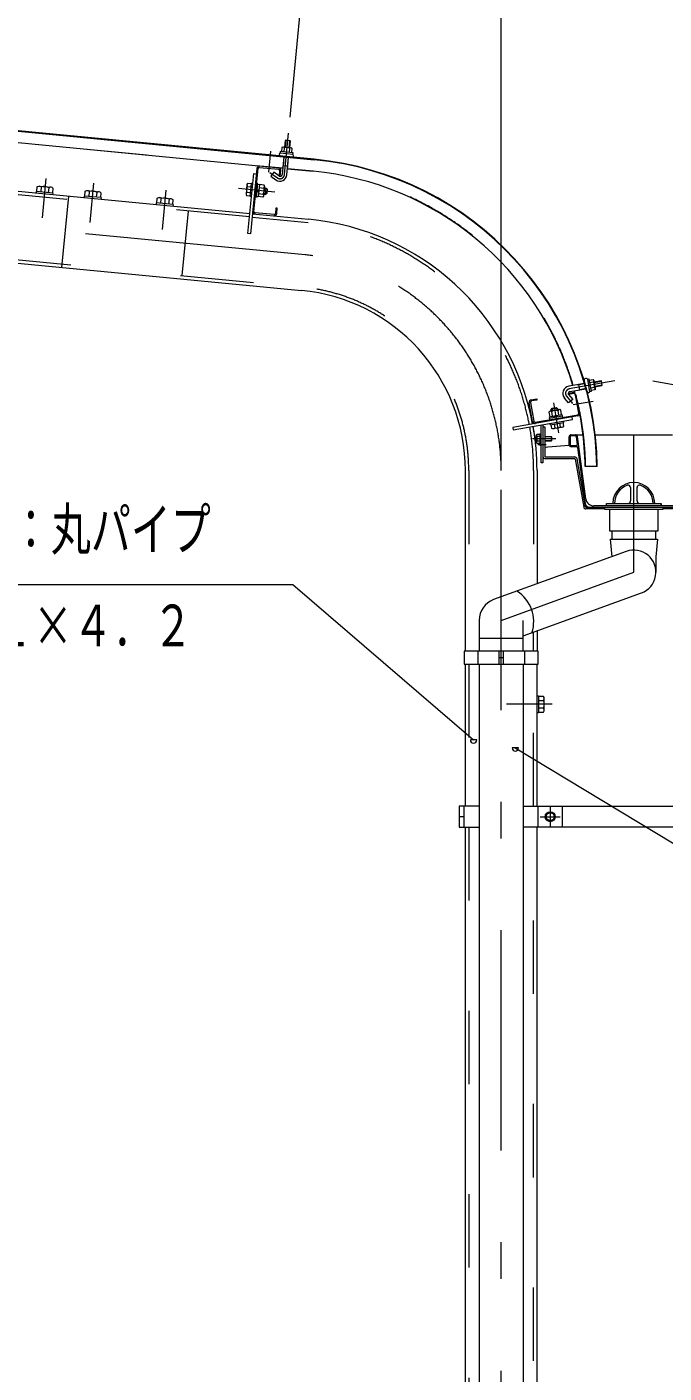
# Model space of a CAD drawing. Units: millimetres, scale not verified. Extents: x -31547 to 31550, y -14700 to 14700.
# Drawn here: x 18732 to 21507, y 5408 to 11276 of the extents above; entities that cross this region are included whole.
import ezdxf
from ezdxf.enums import TextEntityAlignment as Align

# ---------------------------------------------------------------- set-up
doc = ezdxf.new("R2010")
doc.units = ezdxf.units.MM
doc.header["$LTSCALE"] = 80
doc.linetypes.add('USER2', pattern=[10, 4, -6])
doc.linetypes.add('USER3', pattern=[24, 12, -5, 2, -5])
for name, color, linetype, lineweight in [('0-6_2-02BOLD', 7, 'Continuous', 18), ('0-7_2-12HIDDEN', 3, 'USER2', 18), ('0-8_2-22CENTER', 3, 'USER3', 18), ('0-9_2-42THIN', 4, 'Continuous', 18), ('0-A_2-52DIM', 3, 'Continuous', 18)]:
    doc.layers.add(name, color=color, linetype=linetype, lineweight=lineweight)
doc.styles.add('ＭＳ ゴシック', font='')
doc.styles.get('ＭＳ ゴシック').set_extended_font_data('MS Gothic')

msp = doc.modelspace()

# ---------------------------------------------------------------- linework, layer by layer
at = {"layer": '0-6_2-02BOLD'}
for p, q in [((19983.02, 10698.56), (14489.97, 11227.48)), ((14547.98, 11220.14), (19982.85, 10696.82)), ((19845.6, 10659.04), (17340.69, 10900.24)), ((19851.65, 10730.89), (19853.37, 10748.73)), ((19878.25, 10779.1), (19857.35, 10781.11)), ((19875.99, 10746.56), (19874.27, 10728.71)), ((17188.17, 10703.95), (19702.84, 10461.82)), ((19850.46, 10709.56), (19843.06, 10632.69)), ((19863.96, 10630.68), (19871.37, 10707.55)), ((19719.62, 10636.01), (19730.76, 10634.94)), ((19720.63, 10471.35), (19738.61, 10658.09)), ((19744.72, 10663.13), (19826.94, 10655.21)), ((19846.84, 10671.99), (19867.74, 10669.97)), ((19866.5, 10657.03), (19977.99, 10646.3)), ((18793.79, 10577.82), (18791.74, 10556.58)), ((18825.94, 10553.29), (18827.99, 10574.53)), ((19691.7, 10579.98), (19708.44, 10578.37)), ((19735.05, 10562.62), (19742.69, 10568.91)), ((19737.66, 10589.79), (19744.63, 10589.12)), ((19743.28, 10575.02), (19763.49, 10573.07)), ((19764.76, 10586.15), (19744.53, 10588.1)), ((19766.78, 10581.71), (19764.76, 10586.15)), ((18912.69, 10537.9), (18882.8, 10227.49)), ((19002.83, 10557.69), (19000.78, 10536.45)), ((19034.98, 10533.17), (19037.02, 10554.4)), ((19054.46, 10531.28), (19053.79, 10524.32)), ((19314.32, 10506.26), (19316.37, 10527.5)), ((19350.57, 10524.21), (19348.52, 10502.97)), ((19367.67, 10522.56), (19365.62, 10501.32)), ((19705.92, 10552.22), (19689.19, 10553.84)), ((19732.2, 10533), (19726.62, 10533.53)), ((19742.01, 10561.94), (19734.38, 10555.64)), ((19740.76, 10548.87), (19760.98, 10546.92)), ((19763.32, 10545.83), (19770.28, 10545.16)), ((19368.01, 10501.09), (19367.34, 10494.12)), ((19713.98, 10460.74), (19957.86, 10437.26)), ((19807.89, 10457.33), (19725.67, 10465.25)), ((21160.01, 9721.11), (21091.69, 9709.06)), ((21095.79, 9685.8), (21166.43, 9698.25)), ((21139.86, 9693.57), (21135.76, 9716.84)), ((21199.98, 9727.7), (21182.33, 9724.59)), ((21186.28, 9702.21), (21203.94, 9705.32)), ((21232.24, 9732.52), (21201.87, 9727.16)), ((20933.73, 9556.2), (20919.38, 9637.54)), ((20924.9, 9638.52), (20939.25, 9557.17)), ((21114.19, 9677.58), (21090.76, 9673.45)), ((21135.03, 9591.69), (21120.77, 9672.5)), ((20945.73, 9552.63), (21130.49, 9585.21)), ((21042.99, 9612.78), (21015.41, 9607.92)), ((21021.43, 9578.78), (21017.9, 9598.78)), ((21028.69, 9572.95), (21034.36, 9581.06)), ((21041.25, 9582.28), (21035.58, 9574.16)), ((21043.77, 9603.34), (21047.3, 9583.34)), ((21027.51, 9544.31), (21030.43, 9527.75)), ((21056.3, 9532.31), (21053.38, 9548.87)), ((20965.69, 9490.42), (20953.45, 9490.42)), ((20965.69, 9470.21), (20953.45, 9470.21)), ((20965.69, 9502.19), (20971.29, 9502.19)), ((20987.39, 9490.82), (21014.69, 9490.82)), ((21014.69, 9469.82), (20987.39, 9469.82)), ((21001.14, 9444.7), (21093.16, 9452.98)), ((21093.09, 9454.07), (21093.09, 9489.07)), ((21098.34, 9489.07), (21098.34, 9454.07)), ((21101.84, 9497.82), (21153.9, 9497.82)), ((21120.43, 9492.57), (21101.84, 9492.57)), ((21101.84, 9450.57), (21125.1, 9450.57)), ((21123.9, 9489.53), (21128.57, 9454.53)), ((21165.38, 9218.44), (21129.1, 9490.22)), ((21206.77, 9497.82), (21542.91, 9497.82)), ((20989.14, 9400.87), (21118.17, 9400.87)), ((21118.17, 9392.82), (20989.14, 9392.82)), ((21126.73, 9445.32), (21101.84, 9445.32)), ((21119.89, 9391.37), (21156.66, 9182.87)), ((21164.58, 9184.26), (21127.82, 9392.77)), ((21130.2, 9442.28), (21162.81, 9198)), ((20641.41, 8553.9), (20641.41, 9341.41)), ((20953.26, 9341.41), (20953.26, 8847.88)), ((21215.66, 9358.78), (21163.16, 9358.78)), ((21360.84, 9267.86), (21360.84, 9209.07)), ((21388.84, 9209.07), (21388.84, 9267.86)), ((21166.31, 9182.82), (21583.37, 9182.82)), ((21248.84, 9174.77), (21166.31, 9174.77)), ((21549.6, 9188.07), (21200.07, 9188.07)), ((21493.83, 9188.07), (21493.83, 9198.57)), ((21500.84, 9182.82), (21500.84, 9171.62)), ((21583.37, 9174.77), (21500.84, 9174.77)), ((21271.58, 9043.31), (21278.58, 8966.31)), ((21278.58, 9077.12), (21278.58, 9043.31)), ((21471.09, 9043.31), (21471.09, 9077.12)), ((21341.92, 8989.36), (20764.42, 8779.14)), ((20893.58, 8621.34), (21407.77, 8808.47)), ((20701.08, 8688.7), (20701.08, 8553.91)), ((20893.58, 8553.91), (20893.58, 8688.7)), ((20953.26, 8643.06), (20953.26, 8553.9)), ((20893.58, 8610.13), (20701.06, 8610.13)), ((20695.47, 8553.9), (20695.47, 8497.9)), ((20786.66, 8553.9), (20786.66, 8497.9)), ((20808.01, 8525.9), (20786.66, 8525.9)), ((20808.01, 8497.9), (20808.01, 8553.9)), ((20899.16, 8553.9), (20899.16, 8497.9)), ((20641.41, 7878.4), (20641.41, 8497.9)), ((20701.08, 8497.9), (20701.08, 2260.9)), ((20893.61, 8497.9), (20893.61, 2260.9)), ((20953.26, 7878.4), (20953.26, 8497.9)), ((20960.26, 8340.08), (20981.59, 8340.08)), ((20981.59, 8305.73), (20960.26, 8305.73)), ((20635.82, 7787.41), (20635.82, 7878.4)), ((20958.87, 7787.41), (20958.87, 7878.4)), ((21063.87, 7787.41), (21063.87, 7878.4)), ((20635.82, 7832.91), (20614.47, 7832.91)), ((20641.41, 2260.9), (20641.41, 7787.41)), ((20953.26, 2260.9), (20953.26, 7787.41))]:
    msp.add_line(p, q, dxfattribs=at)
for points in [[(14633.79, 10949.91), (14622.33, 10940.47), (14594.45, 10650.95), (14603.9, 10639.49), (19927.96, 10126.85)], [(19885.58, 10727.63), (19887.3, 10745.47), (19884.44, 10747.51), (19845.25, 10751.29), (19842.05, 10749.83), (19840.32, 10731.98)], [(19854.4, 10750.41), (19857.35, 10781.11), (19859.26, 10782.69), (19876.68, 10781.01), (19878.25, 10779.1), (19875.3, 10748.4)], [(19733.03, 10658.63), (19705.59, 10373.65), (19694.45, 10374.72), (19719.61, 10636.01)], [(19828.58, 10626.11), (19806.36, 10641.94), (19794.17, 10624.85), (19816.39, 10609.01)], [(19831.98, 10649.1), (19829.7, 10625.41), (19835.27, 10624.87), (19837.56, 10648.56)], [(18774.65, 10558.23), (18776.69, 10579.46), (18782.45, 10582.09), (18839.93, 10576.55), (18845.08, 10572.88), (18843.04, 10551.64)], [(19709.69, 10591.45), (19692.95, 10593.06), (19690.13, 10589.09), (19685.9, 10545.19), (19687.92, 10540.76), (19704.66, 10539.15)], [(19709.9, 10535.15), (19704.32, 10535.68), (19710.03, 10594.91), (19715.6, 10594.38)], [(19732.2, 10533), (19737.9, 10592.23), (19732.32, 10592.76)], [(19744.63, 10589.12), (19739.4, 10534.77), (19732.43, 10535.44)], [(19766.78, 10581.71), (19762.55, 10537.81), (19759.72, 10533.85), (19739.5, 10535.79)], [(19766, 10573.7), (19772.97, 10573.03), (19777.7, 10567.3), (19776.02, 10549.88), (19770.28, 10545.16), (19772.97, 10573.03)], [(18844.76, 10544.44), (18845.42, 10551.41), (18772.26, 10558.46), (18771.59, 10551.49)], [(19054.46, 10531.28), (18981.29, 10538.33), (18980.62, 10531.36)], [(18983.68, 10538.1), (18985.73, 10559.34), (18991.48, 10561.96), (19048.97, 10556.43), (19054.12, 10552.76), (19052.07, 10531.51)], [(19368.01, 10501.09), (19294.85, 10508.14), (19294.18, 10501.17)], [(19297.23, 10507.91), (19299.27, 10529.15), (19305.03, 10531.77), (19362.52, 10526.23), (19367.67, 10522.56)], [(19819.58, 10461.83), (19821.85, 10485.51), (19816.28, 10486.05), (19814, 10462.37)], [(21090.77, 9673.45), (21089.79, 9678.97), (21113.22, 9683.1)], [(21180.35, 9735.79), (21198.01, 9738.9), (21200.27, 9736.21), (21207.11, 9697.43), (21205.91, 9694.13), (21188.25, 9691.01)], [(21205.52, 9706.48), (21235.89, 9711.84), (21237.31, 9713.87), (21234.27, 9731.1), (21232.24, 9732.52), (21235.89, 9711.84)], [(20928.47, 9650.52), (20951.9, 9654.65), (20952.88, 9649.14), (20929.44, 9645.01)], [(21091.13, 9672.98), (21108.68, 9652.08), (21090.57, 9636.89), (21073.02, 9657.79)], [(21131.46, 9579.69), (20848.19, 9529.75), (20850.13, 9518.71), (21108.4, 9564.25), (21106.46, 9575.28)], [(21060.23, 9585.62), (21056.71, 9605.63), (21052.13, 9607.29), (21008.7, 9599.63), (21004.96, 9596.5), (21008.5, 9576.5)], [(21065.86, 9573.81), (21064.88, 9579.33), (21006.28, 9568.99), (21007.25, 9563.48)], [(21008.7, 9569.42), (21007.49, 9576.32), (21061.25, 9585.8), (21062.47, 9578.9)], [(21016.63, 9601.04), (21015.41, 9607.92), (21019.67, 9614), (21036.9, 9617.05), (21042.99, 9612.78), (21044.19, 9605.89)], [(20979.34, 9541.49), (20979.34, 9375.32), (20971.29, 9375.32), (20971.29, 9540.08)], [(20979.34, 9532.82), (20987.39, 9532.82), (20987.39, 9402.62)], [(21010.17, 9546.94), (21011.14, 9541.42), (21069.75, 9551.75), (21068.77, 9557.27)], [(21066.31, 9551.15), (21069.24, 9534.59), (21065.49, 9531.46), (21022.08, 9523.8), (21017.49, 9525.47), (21014.57, 9542.02)], [(20951.69, 9497.47), (20953.45, 9500.53), (20965.69, 9500.53)], [(20965.69, 9460.11), (20953.45, 9460.11), (20951.69, 9463.17), (20951.69, 9497.47)], [(20965.69, 9502.19), (20965.69, 9458.44), (20971.29, 9458.44)], [(21500.84, 9171.62), (21248.84, 9171.62), (21248.84, 9182.82)], [(21255.84, 9188.07), (21255.84, 9198.57), (21493.84, 9198.57), (21493.84, 9188.07)], [(21479.84, 9171.62), (21479.84, 9077.12), (21269.84, 9077.12), (21269.84, 9171.62)], [(21271.58, 9043.31), (21478.08, 9043.31), (21471.09, 8966.34), (21471.09, 8898.92)], [(20953.26, 8359.65), (20960.26, 8359.65), (20960.26, 8286.15), (20953.26, 8286.15)], [(20960.26, 8288.55), (20981.59, 8288.55), (20984.76, 8294.03), (20984.76, 8351.78), (20981.59, 8357.26), (20960.26, 8357.26)], [(20701.08, 7878.4), (20614.47, 7878.4), (20614.47, 7787.41), (20701.08, 7787.41)], [(20893.61, 7878.4), (22135.2, 7878.4), (22135.2, 7787.41), (20893.61, 7787.41)]]:
    msp.add_lwpolyline(points, dxfattribs=at)
for points in [[(19890.29, 10721.54), (19890.83, 10727.12), (19835.08, 10732.49), (19834.55, 10726.92)], [(21189.16, 9685.82), (21183.65, 9684.85), (21173.93, 9739.99), (21179.44, 9740.97)], [(21014.69, 9490.82), (21014.69, 9469.82), (21018.19, 9473.32), (21018.19, 9487.32)], [(20635.82, 8497.9), (20958.86, 8497.9), (20958.86, 8553.9), (20635.82, 8553.9)], [(20993.43, 7822.81), (21010.93, 7812.69), (21028.43, 7822.81), (21028.43, 7843.01), (21010.93, 7853.12), (20993.43, 7843.01)]]:
    msp.add_lwpolyline(points, close=True, dxfattribs=at)
for radius in [21.88, 17.15]:
    msp.add_circle((21010.93, 7832.91), radius, dxfattribs=at)
for centre, radius, start, end in [((19846.91, 10741.02), 10.06, 50.11574, 110.11574), ((19861.23, 10711.96), 37.62, 66.91203, 102.08795), ((19880.85, 10737.75), 10.06, 58.88425, 118.88425), ((19837.37, 10719.61), 7, 84.4998, 264.4998), ((19886.14, 10714.91), 7, 264.50061, 84.50061), ((19852.34, 9341.41), 1361.67, 0.73094, 84.50003), ((19852.34, 9341.41), 1363.42, 0.73001, 84.5), ((19744.19, 10657.56), 11.2, 84.4973, 174.4973), ((19744.19, 10657.56), 5.6, 84.4973, 174.4973), ((19833.91, 10633.58), 30.18, 234.5, 354.5), ((19826.41, 10649.63), 5.6, 354.5092, 84.50122), ((19826.41, 10649.63), 11.2, 354.50143, 84.50122), ((19833.91, 10633.58), 9.19, 234.5, 354.5), ((19852.34, 9341.41), 1310.92, 16.43245, 84.5), ((18784.28, 10568.61), 13.24, 44.06885, 84.5), ((18806.57, 10531.31), 48.23, 63.6357, 105.3643), ((18835.57, 10563.66), 13.24, 84.5, 124.92831), ((19724.46, 10563.63), 36.61, 153.47365, 195.52446), ((19699.93, 10585.79), 10.07, 174.49905, 215.22588), ((19728.22, 10563.27), 36.61, 333.47365, 15.52446), ((19756.53, 10580.34), 10.07, 313.77223, 354.49905), ((18993.31, 10548.48), 13.24, 44.06885, 84.5), ((19015.6, 10511.19), 48.23, 63.6357, 105.3643), ((19044.6, 10543.54), 13.24, 84.5, 124.92831), ((19306.86, 10518.29), 13.24, 44.06885, 84.5), ((19329.15, 10481), 48.23, 63.6357, 105.3643), ((19358.15, 10513.35), 13.24, 84.5, 124.92831), ((19696.14, 10546.56), 10.07, 133.77223, 174.49905), ((19752.75, 10541.12), 10.07, 354.49905, 35.22588), ((19726.2, 10470.82), 11.2, 174.4973, 264.48845), ((19726.2, 10470.82), 5.6, 174.4973, 264.48845), ((19808.42, 10462.9), 11.2, 264.49953, 354.50208), ((19808.42, 10462.9), 5.6, 264.49953, 354.5092), ((19852.34, 9341.41), 1100.92, 10.65311, 84.50005), ((19852.34, 9341.41), 789.08, 0, 84.50003), ((21166.33, 9735.1), 8.33, 10.01471, 190.01471), ((21097.15, 9678.04), 31.5, 99.99847, 220.00092), ((21097.15, 9678.04), 7.88, 100.00249, 220.00249), ((21115.17, 9672.07), 11.2, 75.34628, 100.00198), ((19852.34, 9341.41), 1310.92, 0.75925, 15.39432), ((21177.24, 9687.27), 5.89, 190.00774, 10.00774), ((21190.82, 9731.86), 10.06, 335.62325, 35.62325), ((21166.65, 9710.28), 37.62, 352.41954, 27.59546), ((21196.75, 9698.28), 10.06, 344.39175, 44.39175), ((20930.41, 9639.49), 11.2, 100.00313, 190.00211), ((20930.41, 9639.49), 5.6, 100.00652, 190.00652), ((21115.17, 9672.07), 5.6, 14.67992, 100.00677), ((21012.76, 9590.13), 10.07, 59.27591, 100.00273), ((21036.77, 9567.41), 36.61, 78.97455, 121.02536), ((21051.56, 9596.97), 10.07, 100.00273, 140.72955), ((21129.52, 9590.72), 5.6, 280.00652, 10.00652), ((21129.52, 9590.72), 11.2, 280.00217, 340.37393), ((20944.76, 9558.15), 11.2, 190.01096, 280.00211), ((19852.34, 9341.41), 1100.92, 0, 10.0701), ((19852.37, 9341.27), 1100.93, 7.7531, 10.07008), ((20944.76, 9558.15), 5.6, 190.01537, 280.00652), ((21022.64, 9534.12), 10.07, 280.00273, 320.72955), ((21037.43, 9563.68), 36.61, 258.97455, 301.02536), ((21061.44, 9540.96), 10.07, 239.27591, 280.00273), ((20995.24, 9496.88), 52.5, 187.75275, 213.93475), ((20981.47, 9480.32), 29.79, 160.16866, 199.8291), ((20959.79, 9465.16), 8.11, 141.45375, 180), ((20959.8, 9495.47), 8.11, 180, 218.53142), ((20995.24, 9496.88), 52.5, 224.45744, 242.85269), ((21101.84, 9489.07), 8.75, 90, 180), ((21101.84, 9454.07), 8.75, 180, 270), ((21101.84, 9489.07), 3.5, 90, 180), ((21101.84, 9454.07), 3.5, 180, 270), ((21120.43, 9489.07), 8.75, 7.60199, 90), ((21120.43, 9489.07), 3.5, 7.60419, 90), ((21125.1, 9454.07), 3.5, 270, 7.60158), ((20989.14, 9402.62), 9.8, 180, 270), ((20995.24, 9496.88), 52.5, 261.39389, 276.44838), ((20989.14, 9402.62), 1.75, 180, 270), ((21118.17, 9391.07), 9.8, 10.00009, 90), ((21118.17, 9391.07), 1.75, 10.00024, 90), ((21126.73, 9441.82), 3.5, 7.60419, 90), ((21374.84, 9198.57), 91, 0, 180), ((21374.84, 9198.57), 84, 109.47118, 180), ((21350.34, 9267.86), 10.5, 0, 109.47488), ((21399.34, 9267.86), 10.5, 70.52512, 180), ((21374.84, 9198.57), 84, 0, 70.52882), ((21200.07, 9223.07), 35, 187.60286, 270), ((21166.31, 9184.57), 9.8, 189.99997, 270), ((21180.16, 9200.32), 17.5, 187.60313, 270), ((21166.31, 9184.57), 1.75, 190.00024, 270), ((21350.34, 9209.07), 10.5, 270, 0), ((21399.34, 9209.07), 10.5, 180, 270), ((21374.85, 8898.92), 96.25, 289.99896, 110.00061), ((20784.04, 8683.88), 154.95, 341.60916, 58.39587), ((20797.35, 8688.7), 96.25, 110.0018, 180), ((20971.52, 8348.67), 13.24, 319.56883, 0), ((20936.53, 8322.9), 48.23, 339.13568, 20.86429), ((20971.51, 8297.14), 13.24, 0, 40.4283)]:
    msp.add_arc(centre, radius, start, end, dxfattribs=at)
at = {"layer": '0-7_2-12HIDDEN'}
for p, q in [((17340.85, 10901.98), (19845.76, 10660.79)), ((19701.42, 10447.18), (17186.76, 10689.32)), ((14622.72, 10652.44), (19929.37, 10141.48)), ((19866.67, 10658.77), (19978.15, 10648.04)), ((19433.87, 10472.95), (19406.79, 10191.8)), ((19712.57, 10446.11), (19956.45, 10422.63)), ((20656.11, 9341.41), (20656.11, 8553.9)), ((20938.56, 9341.41), (20938.56, 8842.53)), ((20938.56, 8553.9), (20938.56, 8637.72)), ((20656.11, 8497.9), (20656.11, 7878.4)), ((20938.56, 7878.4), (20938.56, 8497.9)), ((20656.11, 7787.41), (20656.11, 2260.9)), ((20938.56, 2260.9), (20938.56, 7787.41))]:
    msp.add_line(p, q, dxfattribs=at)
for radius, start, end in [(1312.67, 16.42381, 84.5), (1086.22, 10.66197, 84.50003), (803.77, 0, 84.50003), (1312.67, 0.75822, 15.3871), (1086.22, 0, 10.07104)]:
    msp.add_arc((19852.34, 9341.41), radius, start, end, dxfattribs=at)
at = {"layer": '0-8_2-22CENTER'}
for p, q in [((19942.91, 10282.06), (14531.74, 10803.08)), ((19853.51, 10631.69), (19870.87, 10812.01)), ((19793.08, 10734.42), (19784.15, 10641.75)), ((19789.01, 10641.43), (19822.48, 10617.56)), ((18814.55, 10614.16), (18798.1, 10443.44)), ((19007.14, 10423.32), (19023.58, 10594.03)), ((19337.13, 10563.84), (19320.69, 10393.13)), ((19811.69, 10555.23), (19653.17, 10570.5)), ((21292.66, 9732.5), (21093.74, 9697.43)), ((21457.02, 9732.5), (21655.93, 9697.43)), ((21024.6, 9636.47), (21047.58, 9506.06)), ((21082.08, 9665.39), (21108.51, 9633.89)), ((21110.78, 9629.36), (21198.01, 9644.74)), ((21035.69, 9480.32), (20934.19, 9480.32)), ((20957.29, 9455.82), (20993.34, 9455.82)), ((20797.34, -1302.1), (20797.34, 9341.41)), ((21019.76, 8322.9), (20820.26, 8322.9)), ((21010.93, 7876.65), (21010.93, 7789.16)), ((20967.17, 7832.91), (21054.68, 7832.91))]:
    msp.add_line(p, q, dxfattribs=at)
msp.add_lwpolyline([(20797.35, 8688.7), (21374.84, 8898.91), (21374.84, 9497.82)], dxfattribs=at)
for centre, radius, start, end in [((19833.91, 10633.58), 19.69, 234.5, 354.5), ((19852.34, 9341.41), 945, 0, 84.50003), ((21097.15, 9678.04), 19.69, 100.00238, 219.99998)]:
    msp.add_arc(centre, radius, start, end, dxfattribs=at)
at = {"layer": '0-9_2-42THIN'}
for p, q in [((19859.26, 10782.69), (19856.14, 10750.24)), ((19873.56, 10748.56), (19876.68, 10781.01)), ((19848.58, 10671.82), (19852.2, 10709.39)), ((19869.62, 10707.71), (19866, 10670.14)), ((19846.21, 10665.49), (19848.58, 10671.82)), ((19866, 10670.14), (19867.12, 10663.47)), ((19776.12, 10569.2), (19765.67, 10570.21)), ((19763.66, 10549.31), (19774.11, 10548.3)), ((21136.13, 9714.73), (21127.93, 9715.45)), ((21160.6, 9719.05), (21136.13, 9714.74)), ((21202.18, 9725.43), (21234.27, 9731.1)), ((21237.31, 9713.86), (21205.21, 9708.2)), ((21018.26, 9611.98), (21020.07, 9601.64)), ((21040.76, 9605.28), (21038.92, 9615.63)), ((21017.49, 9488.02), (20987.39, 9488.02)), ((20987.39, 9472.62), (21017.48, 9472.62))]:
    msp.add_line(p, q, dxfattribs=at)
msp.add_lwpolyline([(21132.03, 9692.19), (21139.49, 9695.67), (21165.86, 9700.32)], dxfattribs=at)
at = {"layer": '0-A_2-52DIM'}
for p, q in [((20797.34, 9377.93), (20797.34, 12365.45)), ((19877.58, 10881.69), (19927.55, 11400.62)), ((20690.89, 8167.82), (20662.89, 8167.82)), ((20872.79, 8133), (20844.79, 8133))]:
    msp.add_line(p, q, dxfattribs=at)
for points in [[(17929.94, 8845.48), (19889.93, 8845.48), (20676.89, 8167.82)], [(20858.79, 8133), (22690.19, 7026.09), (25490.2, 7026.09)]]:
    msp.add_lwpolyline(points, dxfattribs=at)
for centre in [(20676.89, 8167.82), (20858.79, 8133)]:
    msp.add_arc(centre, 14, 180, 0, dxfattribs=at)

# ---------------------------------------------------------------- texts
at = {"layer": '0-A_2-52DIM', "color": 7, "style": 'ＭＳ ゴシック', "width": 0.7}
for s, p in [('柱・梁：丸パイプ', (18139.94, 8940.36)), ('φ８９．１×４．２', (17929.94, 8520.35))]:
    msp.add_text(s, height=182.3, dxfattribs=at).set_placement(p, align=Align.BOTTOM_LEFT)

doc.saveas('drawing.dxf')
